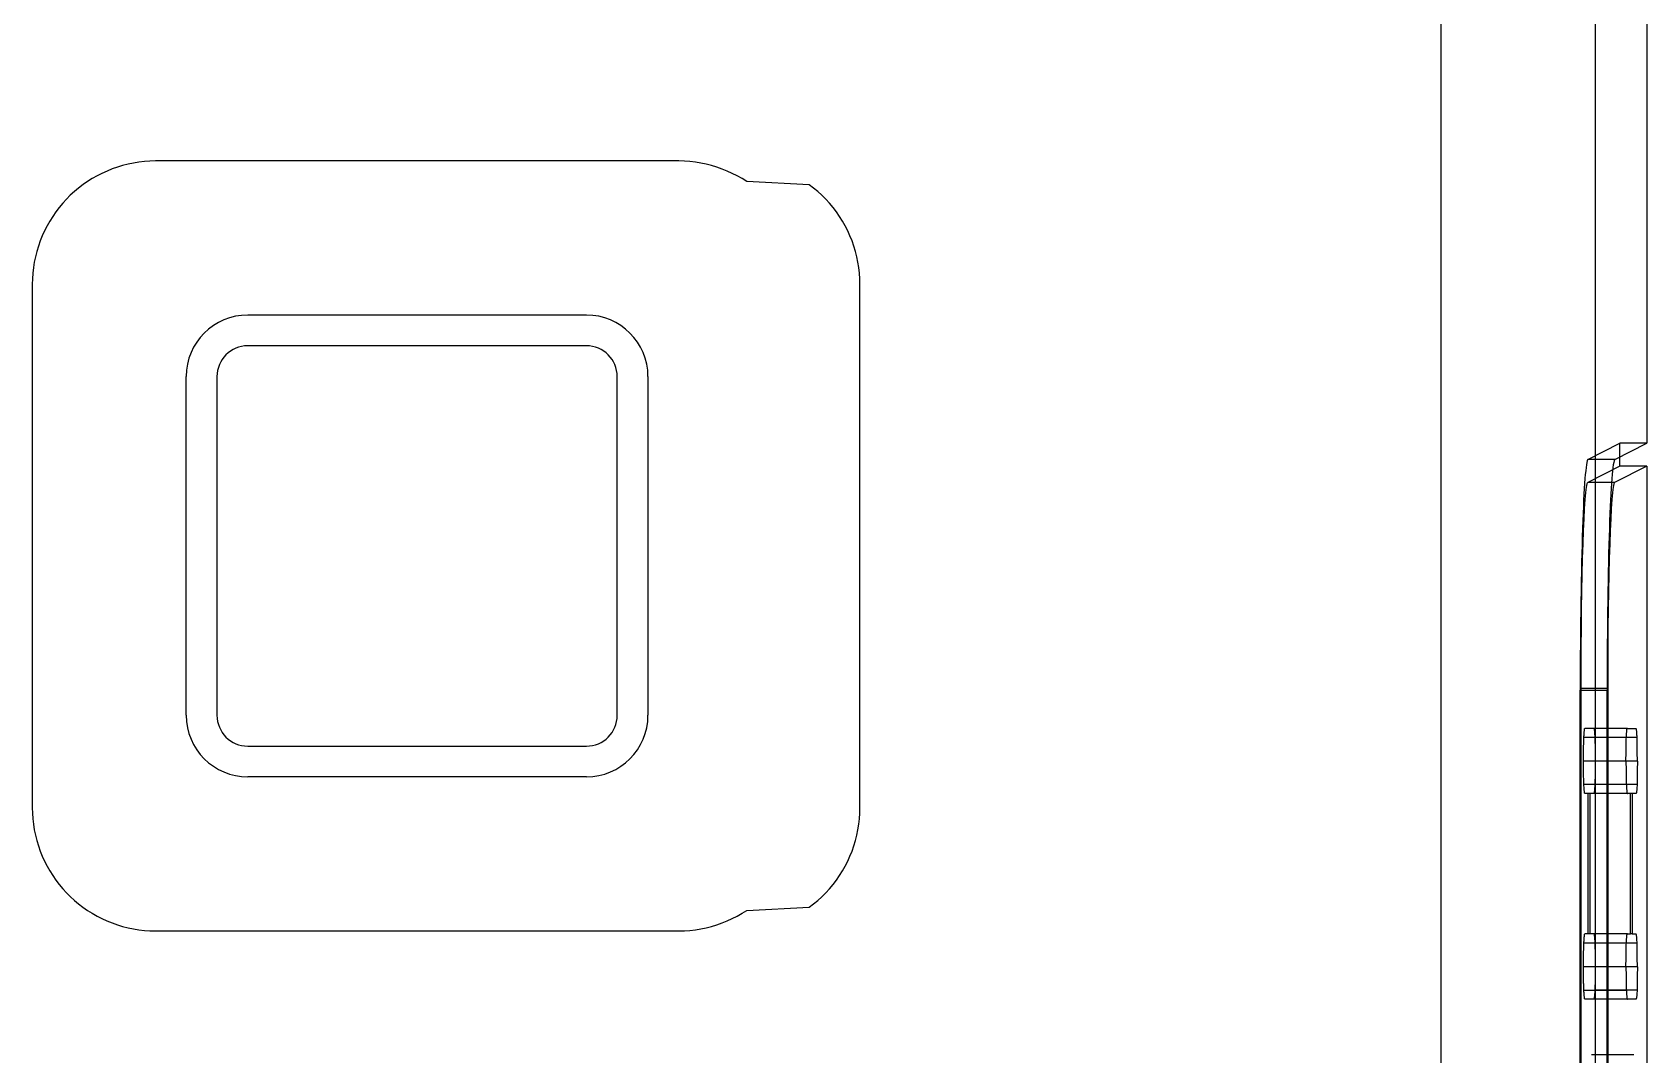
# Model space of a CAD drawing. Extents: x 0 to 144, y 0 to 348.
# Drawn here: x 91.69 to 112.59, y 248.13 to 261.37 of the extents above; entities that cross this region are included whole.
import ezdxf

# ---------------------------------------------------------------- set-up
doc = ezdxf.new("R2010")
doc.units = 0
doc.layers.add('-15N-THT. THIẾT BỊ ĐÓNG MỞ', color=40, linetype='CONTINUOUS')

# ---------------------------------------------------------------- blocks, each defined once
blk = doc.blocks.new('06 - N - SC VSD ATV630U07~55N4')
at = {"layer": '-15N-THT. THIẾT BỊ ĐÓNG MỞ'}
for p, q in [((39.927, 143.105), (39.927, 30.912)), ((40.593, 143.021), (40.593, 82.048)), ((37.931, 31.582), (37.931, 142.543)), ((20.588, 85.541), (20.525, 85.509)), ((20.654, 85.571), (20.588, 85.541)), ((20.72, 85.598), (20.654, 85.571)), ((20.788, 85.621), (20.72, 85.598)), ((20.856, 85.642), (20.788, 85.621)), ((20.926, 85.66), (20.856, 85.642)), ((20.996, 85.674), (20.926, 85.66)), ((21.067, 85.686), (20.996, 85.674)), ((21.138, 85.694), (21.067, 85.686)), ((21.209, 85.699), (21.138, 85.694)), ((21.281, 85.701), (21.209, 85.699)), ((28.059, 85.701), (21.281, 85.701)), ((21.281, 85.701), (21.281, 85.701)), ((28.131, 85.699), (28.059, 85.701)), ((28.059, 85.701), (28.059, 85.701)), ((28.202, 85.694), (28.131, 85.699)), ((28.273, 85.686), (28.202, 85.694)), ((28.344, 85.674), (28.273, 85.686)), ((28.414, 85.66), (28.344, 85.674)), ((28.484, 85.642), (28.414, 85.66)), ((28.553, 85.621), (28.484, 85.642)), ((28.62, 85.597), (28.553, 85.621)), ((28.687, 85.571), (28.62, 85.597)), ((28.752, 85.541), (28.687, 85.571)), ((28.815, 85.508), (28.752, 85.541)), ((20.232, 85.306), (20.179, 85.258)), ((20.287, 85.351), (20.232, 85.306)), ((20.344, 85.395), (20.287, 85.351)), ((20.402, 85.435), (20.344, 85.395)), ((20.463, 85.473), (20.402, 85.435)), ((20.525, 85.509), (20.463, 85.473)), ((28.878, 85.473), (28.815, 85.508)), ((28.938, 85.435), (28.878, 85.473)), ((29.748, 85.394), (28.938, 85.435)), ((29.805, 85.351), (29.748, 85.394)), ((29.859, 85.306), (29.805, 85.351)), ((29.912, 85.258), (29.859, 85.306)), ((20.035, 85.1), (19.992, 85.043)), ((20.081, 85.155), (20.035, 85.1)), ((20.129, 85.207), (20.081, 85.155)), ((20.179, 85.258), (20.129, 85.207)), ((29.962, 85.207), (29.912, 85.258)), ((30.01, 85.155), (29.962, 85.207)), ((30.056, 85.1), (30.01, 85.155)), ((30.099, 85.043), (30.056, 85.1)), ((19.913, 84.924), (19.878, 84.862)), ((19.951, 84.984), (19.913, 84.924)), ((19.992, 85.043), (19.951, 84.984)), ((30.14, 84.984), (30.099, 85.043)), ((30.178, 84.924), (30.14, 84.984)), ((30.213, 84.862), (30.178, 84.924)), ((19.816, 84.733), (19.789, 84.667)), ((19.846, 84.798), (19.816, 84.733)), ((19.878, 84.862), (19.846, 84.798)), ((30.246, 84.798), (30.213, 84.862)), ((30.275, 84.733), (30.246, 84.798)), ((30.302, 84.667), (30.275, 84.733)), ((19.745, 84.53), (19.727, 84.461)), ((19.765, 84.599), (19.745, 84.53)), ((19.789, 84.667), (19.765, 84.599)), ((30.326, 84.599), (30.302, 84.667)), ((30.347, 84.53), (30.326, 84.599)), ((30.365, 84.461), (30.347, 84.53)), ((19.701, 84.32), (19.693, 84.249)), ((19.712, 84.391), (19.701, 84.32)), ((19.727, 84.461), (19.712, 84.391)), ((30.379, 84.391), (30.365, 84.461)), ((30.39, 84.32), (30.379, 84.391)), ((30.399, 84.249), (30.39, 84.32)), ((19.688, 84.177), (19.686, 84.106)), ((19.686, 84.106), (19.686, 84.106)), ((19.686, 84.106), (19.686, 77.327)), ((19.693, 84.249), (19.688, 84.177)), ((30.404, 84.177), (30.399, 84.249)), ((30.405, 84.106), (30.404, 84.177)), ((30.405, 77.327), (30.405, 84.106)), ((30.405, 84.106), (30.405, 84.106)), ((22.477, 83.707), (26.863, 83.707)), ((22.477, 83.707), (22.477, 83.707)), ((26.863, 83.707), (26.863, 83.707)), ((26.863, 83.308), (22.477, 83.308)), ((22.477, 83.308), (22.477, 83.308)), ((26.863, 83.308), (26.863, 83.308)), ((21.68, 78.524), (21.68, 82.909)), ((21.68, 82.909), (21.68, 82.909)), ((22.078, 82.909), (22.078, 78.524)), ((22.078, 82.909), (22.078, 82.909)), ((27.262, 78.524), (27.262, 82.909)), ((27.262, 82.909), (27.262, 82.909)), ((27.66, 82.909), (27.66, 78.524)), ((27.66, 82.909), (27.66, 82.909)), ((39.833, 81.838), (40.244, 82.047)), ((40.181, 81.838), (40.593, 82.048)), ((40.593, 82.048), (40.244, 82.047)), ((40.244, 81.75), (40.244, 82.047)), ((40.244, 81.75), (39.829, 81.538)), ((40.181, 81.838), (39.833, 81.838)), ((40.593, 81.75), (40.177, 81.538)), ((40.593, 81.75), (40.244, 81.75)), ((40.593, 81.75), (40.593, 59.149)), ((40.177, 81.538), (39.829, 81.538)), ((39.732, 78.849), (40.081, 78.849)), ((39.732, 61.996), (39.732, 78.849)), ((39.739, 78.877), (40.088, 78.877)), ((39.739, 78.877), (39.739, 62.039)), ((40.081, 61.996), (40.081, 78.849)), ((40.088, 78.877), (40.088, 62.039)), ((21.68, 78.524), (21.68, 78.524)), ((22.078, 78.524), (22.078, 78.524)), ((27.262, 78.524), (27.262, 78.524)), ((27.66, 78.524), (27.66, 78.524)), ((39.779, 78.203), (39.78, 78.22)), ((39.779, 78.185), (39.779, 78.203)), ((39.78, 78.236), (39.781, 78.252)), ((39.78, 78.22), (39.78, 78.236)), ((40.468, 78.236), (39.78, 78.236)), ((39.781, 78.252), (39.782, 78.267)), ((39.782, 78.281), (39.783, 78.294)), ((39.782, 78.267), (39.782, 78.281)), ((39.783, 78.294), (39.784, 78.305)), ((39.784, 78.305), (39.785, 78.315)), ((39.785, 78.315), (39.786, 78.324)), ((39.786, 78.324), (39.787, 78.332)), ((39.787, 78.338), (39.788, 78.344)), ((39.787, 78.332), (39.787, 78.338)), ((39.788, 78.344), (39.789, 78.348)), ((39.789, 78.348), (39.79, 78.351)), ((39.79, 78.351), (39.791, 78.353)), ((39.791, 78.353), (39.792, 78.355)), ((39.792, 78.355), (39.794, 78.355)), ((40.343, 78.355), (39.794, 78.355)), ((39.908, 78.355), (39.909, 78.355)), ((39.909, 78.355), (39.91, 78.353)), ((39.91, 78.353), (39.911, 78.351)), ((39.911, 78.351), (39.912, 78.348)), ((39.912, 78.348), (39.913, 78.344)), ((39.913, 78.344), (39.914, 78.338)), ((39.914, 78.338), (39.915, 78.332)), ((39.915, 78.332), (39.916, 78.324)), ((39.916, 78.324), (39.917, 78.315)), ((39.917, 78.315), (39.918, 78.305)), ((39.918, 78.305), (39.919, 78.294)), ((39.919, 78.294), (39.919, 78.281)), ((39.919, 78.281), (39.92, 78.268)), ((39.92, 78.268), (39.921, 78.252)), ((39.921, 78.252), (39.921, 78.236)), ((39.921, 78.236), (39.922, 78.223)), ((39.922, 78.223), (39.922, 78.21)), ((39.922, 78.21), (39.923, 78.196)), ((39.923, 78.196), (39.923, 78.182)), ((40.328, 78.185), (40.329, 78.203)), ((40.329, 78.22), (40.33, 78.236)), ((40.329, 78.203), (40.329, 78.22)), ((40.33, 78.253), (40.331, 78.268)), ((40.33, 78.236), (40.33, 78.253)), ((40.331, 78.268), (40.332, 78.282)), ((40.332, 78.282), (40.333, 78.295)), ((40.333, 78.295), (40.334, 78.306)), ((40.334, 78.317), (40.335, 78.325)), ((40.334, 78.306), (40.334, 78.317)), ((40.335, 78.325), (40.336, 78.333)), ((40.336, 78.333), (40.337, 78.339)), ((40.337, 78.339), (40.338, 78.344)), ((40.338, 78.344), (40.339, 78.348)), ((40.339, 78.348), (40.34, 78.351)), ((40.34, 78.351), (40.341, 78.353)), ((40.341, 78.353), (40.342, 78.355)), ((40.342, 78.355), (40.343, 78.355)), ((40.343, 78.355), (40.455, 78.355)), ((40.456, 78.355), (40.455, 78.355)), ((40.457, 78.353), (40.456, 78.355)), ((40.458, 78.351), (40.457, 78.353)), ((40.459, 78.348), (40.458, 78.351)), ((40.46, 78.344), (40.459, 78.348)), ((40.461, 78.339), (40.46, 78.344)), ((40.462, 78.333), (40.461, 78.339)), ((40.463, 78.325), (40.462, 78.333)), ((40.464, 78.317), (40.463, 78.325)), ((40.465, 78.307), (40.464, 78.317)), ((40.465, 78.295), (40.465, 78.307)), ((40.466, 78.282), (40.465, 78.295)), ((40.467, 78.268), (40.466, 78.282)), ((40.468, 78.253), (40.467, 78.268)), ((40.468, 78.236), (40.468, 78.253)), ((40.469, 78.22), (40.468, 78.236)), ((40.469, 78.203), (40.469, 78.22)), ((40.47, 78.185), (40.469, 78.203)), ((22.477, 78.125), (26.863, 78.125)), ((22.477, 78.125), (22.477, 78.125)), ((26.863, 78.125), (26.863, 78.125)), ((39.776, 78.067), (39.777, 78.088)), ((39.776, 78.045), (39.776, 78.067)), ((39.776, 78.022), (39.776, 78.045)), ((39.776, 78), (39.776, 78.022)), ((39.776, 77.976), (39.776, 78)), ((39.777, 78.129), (39.778, 78.148)), ((39.777, 78.109), (39.777, 78.129)), ((39.777, 78.088), (39.777, 78.109)), ((39.778, 78.167), (39.779, 78.185)), ((39.778, 78.148), (39.778, 78.167)), ((39.923, 78.182), (39.923, 78.168)), ((39.923, 78.168), (39.924, 78.153)), ((39.924, 78.153), (39.924, 78.138)), ((39.924, 78.138), (39.924, 78.122)), ((39.924, 78.122), (39.925, 78.106)), ((39.925, 78.106), (39.925, 78.09)), ((39.925, 78.09), (39.925, 78.073)), ((39.925, 78.073), (39.925, 78.056)), ((39.925, 78.056), (39.925, 78.039)), ((39.925, 78.039), (39.926, 78.021)), ((39.926, 78.021), (39.926, 78.003)), ((39.926, 78.003), (39.926, 77.985)), ((39.926, 77.985), (39.926, 77.967)), ((40.325, 77.976), (40.326, 77.999)), ((40.326, 78.087), (40.327, 78.108)), ((40.326, 78.066), (40.326, 78.087)), ((40.326, 78.044), (40.326, 78.066)), ((40.326, 78.022), (40.326, 78.044)), ((40.326, 77.999), (40.326, 78.022)), ((40.327, 78.148), (40.328, 78.167)), ((40.327, 78.129), (40.327, 78.148)), ((40.327, 78.108), (40.327, 78.129)), ((40.328, 78.167), (40.328, 78.185)), ((40.47, 78.167), (40.47, 78.185)), ((40.471, 78.148), (40.47, 78.167)), ((40.471, 78.128), (40.471, 78.148)), ((40.471, 78.108), (40.471, 78.128)), ((40.472, 78.087), (40.471, 78.108)), ((40.472, 78.066), (40.472, 78.087)), ((40.472, 78.044), (40.472, 78.066)), ((40.472, 78.021), (40.472, 78.044)), ((40.472, 77.999), (40.472, 78.021)), ((40.473, 77.976), (40.472, 77.999)), ((39.776, 77.953), (39.776, 77.976)), ((39.776, 77.929), (39.776, 77.953)), ((39.776, 77.911), (39.776, 77.929)), ((40.473, 77.929), (39.776, 77.929)), ((39.776, 77.892), (39.776, 77.911)), ((39.776, 77.874), (39.776, 77.892)), ((39.776, 77.856), (39.776, 77.874)), ((39.776, 77.838), (39.776, 77.856)), ((39.776, 77.82), (39.776, 77.838)), ((39.776, 77.803), (39.776, 77.82)), ((39.776, 77.786), (39.776, 77.803)), ((39.777, 77.77), (39.776, 77.786)), ((39.926, 77.836), (39.925, 77.813)), ((39.925, 77.813), (39.925, 77.792)), ((39.925, 77.792), (39.925, 77.77)), ((39.926, 77.967), (39.926, 77.948)), ((39.926, 77.948), (39.926, 77.929)), ((39.926, 77.929), (39.926, 77.905)), ((39.926, 77.905), (39.926, 77.882)), ((39.926, 77.882), (39.926, 77.859)), ((39.926, 77.859), (39.926, 77.836)), ((40.325, 77.953), (40.325, 77.976)), ((40.325, 77.929), (40.325, 77.953)), ((40.325, 77.929), (40.325, 77.906)), ((40.325, 77.906), (40.325, 77.883)), ((40.325, 77.883), (40.326, 77.86)), ((40.326, 77.86), (40.326, 77.838)), ((40.326, 77.838), (40.326, 77.815)), ((40.326, 77.815), (40.326, 77.793)), ((40.326, 77.793), (40.326, 77.772)), ((40.473, 77.883), (40.472, 77.86)), ((40.472, 77.86), (40.472, 77.837)), ((40.472, 77.837), (40.472, 77.815)), ((40.472, 77.815), (40.472, 77.793)), ((40.472, 77.793), (40.472, 77.771)), ((40.473, 77.953), (40.473, 77.976)), ((40.473, 77.929), (40.473, 77.953)), ((40.473, 77.929), (40.473, 77.906)), ((40.473, 77.906), (40.473, 77.883)), ((26.863, 77.726), (22.477, 77.726)), ((22.477, 77.726), (22.477, 77.726)), ((26.863, 77.726), (26.863, 77.726)), ((39.777, 77.753), (39.777, 77.77)), ((39.777, 77.737), (39.777, 77.753)), ((39.777, 77.722), (39.777, 77.737)), ((39.778, 77.707), (39.777, 77.722)), ((39.778, 77.692), (39.778, 77.707)), ((39.778, 77.678), (39.778, 77.692)), ((39.779, 77.664), (39.778, 77.678)), ((39.779, 77.651), (39.779, 77.664)), ((39.78, 77.638), (39.779, 77.651)), ((39.78, 77.626), (39.78, 77.638)), ((39.781, 77.61), (39.78, 77.626)), ((40.33, 77.626), (39.78, 77.626)), ((39.782, 77.595), (39.781, 77.61)), ((39.782, 77.582), (39.782, 77.595)), ((39.783, 77.57), (39.782, 77.582)), ((39.784, 77.559), (39.783, 77.57)), ((39.919, 77.582), (39.918, 77.57)), ((39.918, 77.57), (39.918, 77.559)), ((39.92, 77.595), (39.919, 77.582)), ((39.921, 77.61), (39.92, 77.595)), ((39.922, 77.641), (39.921, 77.626)), ((39.921, 77.626), (39.921, 77.61)), ((40.468, 77.626), (39.921, 77.626)), ((39.923, 77.657), (39.922, 77.641)), ((39.924, 77.71), (39.923, 77.692)), ((39.923, 77.692), (39.923, 77.674)), ((39.923, 77.674), (39.923, 77.657)), ((39.925, 77.75), (39.924, 77.73)), ((39.924, 77.73), (39.924, 77.71)), ((39.925, 77.77), (39.925, 77.75)), ((40.326, 77.772), (40.327, 77.751)), ((40.327, 77.751), (40.327, 77.731)), ((40.327, 77.731), (40.327, 77.712)), ((40.327, 77.712), (40.328, 77.693)), ((40.328, 77.693), (40.328, 77.675)), ((40.328, 77.675), (40.329, 77.658)), ((40.329, 77.658), (40.329, 77.641)), ((40.329, 77.641), (40.33, 77.626)), ((40.33, 77.626), (40.33, 77.609)), ((40.33, 77.609), (40.331, 77.594)), ((40.331, 77.594), (40.332, 77.581)), ((40.332, 77.581), (40.333, 77.569)), ((40.333, 77.569), (40.334, 77.558)), ((40.465, 77.568), (40.464, 77.558)), ((40.466, 77.581), (40.465, 77.568)), ((40.467, 77.594), (40.466, 77.581)), ((40.468, 77.609), (40.467, 77.594)), ((40.469, 77.641), (40.468, 77.626)), ((40.468, 77.626), (40.468, 77.609)), ((40.47, 77.674), (40.469, 77.657)), ((40.469, 77.657), (40.469, 77.641)), ((40.471, 77.711), (40.47, 77.692)), ((40.47, 77.692), (40.47, 77.674)), ((40.472, 77.771), (40.471, 77.75)), ((40.471, 77.75), (40.471, 77.73)), ((40.471, 77.73), (40.471, 77.711)), ((39.785, 77.549), (39.784, 77.559)), ((39.786, 77.541), (39.785, 77.549)), ((39.787, 77.534), (39.786, 77.541)), ((39.787, 77.528), (39.787, 77.534)), ((39.788, 77.523), (39.787, 77.528)), ((39.789, 77.519), (39.788, 77.523)), ((39.79, 77.516), (39.789, 77.519)), ((39.791, 77.514), (39.79, 77.516)), ((39.792, 77.512), (39.791, 77.514)), ((39.794, 77.512), (39.792, 77.512)), ((40.343, 77.512), (39.794, 77.512)), ((39.835, 75.693), (39.835, 77.512)), ((39.859, 77.512), (39.859, 75.693)), ((39.909, 77.512), (39.908, 77.512)), ((39.91, 77.514), (39.909, 77.512)), ((39.911, 77.516), (39.91, 77.514)), ((39.912, 77.519), (39.911, 77.516)), ((39.913, 77.523), (39.912, 77.519)), ((39.914, 77.528), (39.913, 77.523)), ((39.915, 77.534), (39.914, 77.528)), ((39.916, 77.541), (39.915, 77.534)), ((39.917, 77.549), (39.916, 77.541)), ((39.918, 77.559), (39.917, 77.549)), ((40.334, 77.558), (40.334, 77.548)), ((40.334, 77.548), (40.335, 77.54)), ((40.335, 77.54), (40.336, 77.533)), ((40.336, 77.533), (40.337, 77.527)), ((40.337, 77.527), (40.338, 77.522)), ((40.338, 77.522), (40.339, 77.518)), ((40.339, 77.518), (40.34, 77.516)), ((40.34, 77.516), (40.341, 77.514)), ((40.341, 77.514), (40.342, 77.512)), ((40.342, 77.512), (40.343, 77.512)), ((40.384, 77.512), (40.343, 77.512)), ((40.384, 75.693), (40.384, 77.512)), ((40.407, 77.512), (40.384, 77.512)), ((40.455, 77.512), (40.407, 77.512)), ((40.407, 77.512), (40.407, 75.693)), ((40.456, 77.512), (40.455, 77.512)), ((40.457, 77.514), (40.456, 77.512)), ((40.458, 77.516), (40.457, 77.514)), ((40.459, 77.518), (40.458, 77.516)), ((40.46, 77.522), (40.459, 77.518)), ((40.461, 77.527), (40.46, 77.522)), ((40.462, 77.533), (40.461, 77.527)), ((40.463, 77.54), (40.462, 77.533)), ((40.464, 77.548), (40.463, 77.54)), ((40.464, 77.558), (40.464, 77.548)), ((19.686, 77.327), (19.686, 77.327)), ((19.686, 77.327), (19.688, 77.256)), ((19.688, 77.256), (19.693, 77.184)), ((19.693, 77.184), (19.701, 77.113)), ((30.39, 77.113), (30.399, 77.184)), ((30.399, 77.184), (30.404, 77.256)), ((30.404, 77.256), (30.405, 77.327)), ((30.405, 77.327), (30.405, 77.327)), ((19.701, 77.113), (19.712, 77.042)), ((19.712, 77.042), (19.727, 76.972)), ((19.727, 76.972), (19.745, 76.903)), ((30.347, 76.903), (30.364, 76.972)), ((30.364, 76.972), (30.379, 77.042)), ((30.379, 77.042), (30.39, 77.113)), ((19.745, 76.903), (19.765, 76.834)), ((19.765, 76.834), (19.789, 76.766)), ((19.789, 76.766), (19.816, 76.7)), ((30.275, 76.7), (30.302, 76.766)), ((30.302, 76.766), (30.326, 76.834)), ((30.326, 76.834), (30.347, 76.903)), ((19.816, 76.7), (19.845, 76.635)), ((19.845, 76.635), (19.878, 76.571)), ((19.878, 76.571), (19.913, 76.509)), ((30.178, 76.509), (30.213, 76.571)), ((30.213, 76.571), (30.246, 76.635)), ((30.246, 76.635), (30.275, 76.7)), ((19.913, 76.509), (19.951, 76.449)), ((19.951, 76.449), (19.992, 76.39)), ((19.992, 76.39), (20.035, 76.333)), ((20.035, 76.333), (20.081, 76.279)), ((30.01, 76.278), (30.056, 76.333)), ((30.056, 76.333), (30.099, 76.39)), ((30.099, 76.39), (30.14, 76.449)), ((30.14, 76.449), (30.178, 76.509)), ((20.081, 76.279), (20.129, 76.226)), ((20.129, 76.226), (20.179, 76.176)), ((20.179, 76.176), (20.232, 76.127)), ((20.232, 76.127), (20.287, 76.082)), ((29.805, 76.082), (29.859, 76.127)), ((29.859, 76.127), (29.912, 76.175)), ((29.912, 76.175), (29.962, 76.226)), ((29.962, 76.226), (30.01, 76.278)), ((20.287, 76.082), (20.343, 76.039)), ((20.343, 76.039), (20.402, 75.998)), ((20.402, 75.998), (20.463, 75.96)), ((20.463, 75.96), (20.525, 75.925)), ((20.525, 75.925), (20.588, 75.892)), ((28.752, 75.892), (28.815, 75.925)), ((28.815, 75.925), (28.878, 75.96)), ((28.878, 75.96), (28.938, 75.998)), ((28.938, 75.998), (29.748, 76.038)), ((29.748, 76.038), (29.805, 76.082)), ((20.588, 75.892), (20.653, 75.862)), ((20.653, 75.862), (20.72, 75.836)), ((20.72, 75.836), (20.788, 75.812)), ((20.788, 75.812), (20.856, 75.791)), ((20.856, 75.791), (20.926, 75.773)), ((20.926, 75.773), (20.996, 75.759)), ((20.996, 75.759), (21.067, 75.747)), ((21.067, 75.747), (21.138, 75.739)), ((21.138, 75.739), (21.209, 75.734)), ((21.209, 75.734), (21.281, 75.732)), ((21.281, 75.732), (21.281, 75.732)), ((21.281, 75.732), (28.059, 75.732)), ((28.059, 75.732), (28.131, 75.734)), ((28.059, 75.732), (28.059, 75.732)), ((28.131, 75.734), (28.202, 75.739)), ((28.202, 75.739), (28.273, 75.747)), ((28.273, 75.747), (28.344, 75.759)), ((28.344, 75.759), (28.414, 75.773)), ((28.414, 75.773), (28.484, 75.791)), ((28.484, 75.791), (28.553, 75.812)), ((28.553, 75.812), (28.62, 75.836)), ((28.62, 75.836), (28.687, 75.862)), ((28.687, 75.862), (28.752, 75.892)), ((39.788, 75.681), (39.789, 75.686)), ((39.789, 75.686), (39.79, 75.689)), ((39.79, 75.689), (39.791, 75.691)), ((39.791, 75.691), (39.792, 75.692)), ((39.792, 75.692), (39.794, 75.693)), ((40.343, 75.693), (39.794, 75.693)), ((39.908, 75.693), (39.909, 75.692)), ((39.909, 75.692), (39.91, 75.691)), ((39.91, 75.691), (39.911, 75.689)), ((39.911, 75.689), (39.912, 75.686)), ((39.912, 75.686), (39.913, 75.681)), ((40.338, 75.682), (40.339, 75.686)), ((40.339, 75.686), (40.34, 75.689)), ((40.34, 75.689), (40.341, 75.691)), ((40.341, 75.691), (40.342, 75.692)), ((40.342, 75.692), (40.343, 75.693)), ((40.343, 75.693), (40.384, 75.693)), ((40.407, 75.693), (40.384, 75.693)), ((40.407, 75.693), (40.455, 75.693)), ((40.456, 75.692), (40.455, 75.693)), ((40.457, 75.691), (40.456, 75.692)), ((40.458, 75.689), (40.457, 75.691)), ((40.459, 75.686), (40.458, 75.689)), ((40.46, 75.682), (40.459, 75.686)), ((39.777, 75.467), (39.778, 75.486)), ((39.778, 75.505), (39.779, 75.523)), ((39.778, 75.486), (39.778, 75.505)), ((39.779, 75.541), (39.78, 75.558)), ((39.779, 75.523), (39.779, 75.541)), ((39.78, 75.574), (39.781, 75.59)), ((39.78, 75.558), (39.78, 75.574)), ((40.468, 75.574), (39.78, 75.574)), ((39.781, 75.59), (39.782, 75.605)), ((39.782, 75.619), (39.783, 75.632)), ((39.782, 75.605), (39.782, 75.619)), ((39.783, 75.632), (39.784, 75.643)), ((39.784, 75.643), (39.785, 75.653)), ((39.785, 75.653), (39.786, 75.662)), ((39.786, 75.662), (39.787, 75.67)), ((39.787, 75.676), (39.788, 75.681)), ((39.787, 75.67), (39.787, 75.676)), ((39.913, 75.681), (39.914, 75.676)), ((39.914, 75.676), (39.915, 75.67)), ((39.915, 75.67), (39.916, 75.662)), ((39.916, 75.662), (39.917, 75.653)), ((39.917, 75.653), (39.918, 75.643)), ((39.918, 75.643), (39.919, 75.632)), ((39.919, 75.632), (39.919, 75.619)), ((39.919, 75.619), (39.92, 75.605)), ((39.92, 75.605), (39.921, 75.59)), ((39.921, 75.59), (39.921, 75.574)), ((39.921, 75.574), (39.922, 75.561)), ((39.922, 75.561), (39.922, 75.548)), ((39.922, 75.548), (39.923, 75.534)), ((39.923, 75.534), (39.923, 75.52)), ((39.923, 75.52), (39.923, 75.506)), ((39.923, 75.506), (39.924, 75.491)), ((39.924, 75.491), (39.924, 75.476)), ((39.924, 75.476), (39.924, 75.46)), ((40.327, 75.486), (40.328, 75.505)), ((40.327, 75.467), (40.327, 75.486)), ((40.328, 75.523), (40.329, 75.541)), ((40.328, 75.505), (40.328, 75.523)), ((40.329, 75.558), (40.33, 75.574)), ((40.329, 75.541), (40.329, 75.558)), ((40.33, 75.591), (40.331, 75.606)), ((40.33, 75.574), (40.33, 75.591)), ((40.331, 75.606), (40.332, 75.62)), ((40.332, 75.62), (40.333, 75.633)), ((40.333, 75.633), (40.334, 75.644)), ((40.334, 75.654), (40.335, 75.663)), ((40.334, 75.644), (40.334, 75.654)), ((40.335, 75.663), (40.336, 75.671)), ((40.336, 75.671), (40.337, 75.677)), ((40.337, 75.677), (40.338, 75.682)), ((40.461, 75.677), (40.46, 75.682)), ((40.462, 75.671), (40.461, 75.677)), ((40.463, 75.663), (40.462, 75.671)), ((40.464, 75.655), (40.463, 75.663)), ((40.465, 75.645), (40.464, 75.655)), ((40.465, 75.633), (40.465, 75.645)), ((40.466, 75.62), (40.465, 75.633)), ((40.467, 75.606), (40.466, 75.62)), ((40.468, 75.591), (40.467, 75.606)), ((40.468, 75.574), (40.468, 75.591)), ((40.469, 75.558), (40.468, 75.574)), ((40.469, 75.541), (40.469, 75.558)), ((40.47, 75.523), (40.469, 75.541)), ((40.47, 75.505), (40.47, 75.523)), ((40.471, 75.486), (40.47, 75.505)), ((40.471, 75.466), (40.471, 75.486)), ((39.776, 75.404), (39.777, 75.426)), ((39.776, 75.383), (39.776, 75.404)), ((39.776, 75.36), (39.776, 75.383)), ((39.776, 75.337), (39.776, 75.36)), ((39.776, 75.314), (39.776, 75.337)), ((39.776, 75.291), (39.776, 75.314)), ((39.776, 75.267), (39.776, 75.291)), ((39.776, 75.248), (39.776, 75.267)), ((40.473, 75.267), (39.776, 75.267)), ((39.777, 75.446), (39.777, 75.467)), ((39.777, 75.426), (39.777, 75.446)), ((39.924, 75.46), (39.925, 75.444)), ((39.925, 75.444), (39.925, 75.428)), ((39.925, 75.428), (39.925, 75.411)), ((39.925, 75.411), (39.925, 75.394)), ((39.925, 75.394), (39.925, 75.376)), ((39.925, 75.376), (39.926, 75.359)), ((39.926, 75.359), (39.926, 75.341)), ((39.926, 75.341), (39.926, 75.323)), ((39.926, 75.323), (39.926, 75.304)), ((39.926, 75.304), (39.926, 75.286)), ((39.926, 75.286), (39.926, 75.267)), ((39.926, 75.267), (39.926, 75.243)), ((40.325, 75.314), (40.326, 75.337)), ((40.325, 75.29), (40.325, 75.314)), ((40.325, 75.267), (40.325, 75.29)), ((40.325, 75.267), (40.325, 75.243)), ((40.326, 75.425), (40.327, 75.446)), ((40.326, 75.404), (40.326, 75.425)), ((40.326, 75.382), (40.326, 75.404)), ((40.326, 75.359), (40.326, 75.382)), ((40.326, 75.337), (40.326, 75.359)), ((40.327, 75.446), (40.327, 75.467)), ((40.471, 75.446), (40.471, 75.466)), ((40.472, 75.425), (40.471, 75.446)), ((40.472, 75.404), (40.472, 75.425)), ((40.472, 75.382), (40.472, 75.404)), ((40.472, 75.359), (40.472, 75.382)), ((40.472, 75.337), (40.472, 75.359)), ((40.473, 75.314), (40.472, 75.337)), ((40.473, 75.29), (40.473, 75.314)), ((40.473, 75.267), (40.473, 75.29)), ((40.473, 75.267), (40.473, 75.244)), ((39.776, 75.229), (39.776, 75.248)), ((39.776, 75.21), (39.776, 75.229)), ((39.776, 75.192), (39.776, 75.21)), ((39.776, 75.174), (39.776, 75.192)), ((39.776, 75.156), (39.776, 75.174)), ((39.776, 75.138), (39.776, 75.156)), ((39.776, 75.121), (39.776, 75.138)), ((39.777, 75.104), (39.776, 75.121)), ((39.777, 75.088), (39.777, 75.104)), ((39.777, 75.072), (39.777, 75.088)), ((39.777, 75.056), (39.777, 75.072)), ((39.925, 75.088), (39.924, 75.068)), ((39.924, 75.068), (39.924, 75.048)), ((39.926, 75.174), (39.925, 75.151)), ((39.925, 75.151), (39.925, 75.129)), ((39.925, 75.129), (39.925, 75.108)), ((39.925, 75.108), (39.925, 75.088)), ((39.926, 75.243), (39.926, 75.22)), ((39.926, 75.22), (39.926, 75.196)), ((39.926, 75.196), (39.926, 75.174)), ((40.325, 75.243), (40.325, 75.22)), ((40.325, 75.22), (40.326, 75.197)), ((40.326, 75.197), (40.326, 75.174)), ((40.326, 75.174), (40.326, 75.151)), ((40.326, 75.151), (40.326, 75.129)), ((40.326, 75.129), (40.326, 75.107)), ((40.326, 75.107), (40.327, 75.086)), ((40.327, 75.086), (40.327, 75.066)), ((40.327, 75.066), (40.327, 75.046)), ((40.472, 75.109), (40.471, 75.088)), ((40.471, 75.088), (40.471, 75.068)), ((40.471, 75.068), (40.471, 75.049)), ((40.473, 75.221), (40.472, 75.198)), ((40.472, 75.198), (40.472, 75.175)), ((40.472, 75.175), (40.472, 75.152)), ((40.472, 75.152), (40.472, 75.131)), ((40.472, 75.131), (40.472, 75.109)), ((40.473, 75.244), (40.473, 75.221)), ((39.778, 75.041), (39.777, 75.056)), ((39.778, 75.026), (39.778, 75.041)), ((39.778, 75.012), (39.778, 75.026)), ((39.779, 74.998), (39.778, 75.012)), ((39.779, 74.985), (39.779, 74.998)), ((39.78, 74.973), (39.779, 74.985)), ((39.78, 74.961), (39.78, 74.973)), ((39.781, 74.945), (39.78, 74.961)), ((40.33, 74.961), (39.78, 74.961)), ((39.782, 74.931), (39.781, 74.945)), ((39.782, 74.918), (39.782, 74.931)), ((39.783, 74.906), (39.782, 74.918)), ((39.784, 74.896), (39.783, 74.906)), ((39.785, 74.887), (39.784, 74.896)), ((39.786, 74.878), (39.785, 74.887)), ((39.787, 74.871), (39.786, 74.878)), ((39.787, 74.865), (39.787, 74.871)), ((39.788, 74.861), (39.787, 74.865)), ((39.789, 74.857), (39.788, 74.861)), ((39.79, 74.854), (39.789, 74.857)), ((39.791, 74.852), (39.79, 74.854)), ((39.792, 74.85), (39.791, 74.852)), ((39.794, 74.85), (39.792, 74.85)), ((40.343, 74.85), (39.794, 74.85)), ((39.909, 74.85), (39.908, 74.85)), ((39.91, 74.852), (39.909, 74.85)), ((39.911, 74.854), (39.91, 74.852)), ((39.912, 74.857), (39.911, 74.854)), ((39.913, 74.861), (39.912, 74.857)), ((39.914, 74.866), (39.913, 74.861)), ((39.915, 74.872), (39.914, 74.866)), ((39.916, 74.879), (39.915, 74.872)), ((39.917, 74.887), (39.916, 74.879)), ((39.918, 74.897), (39.917, 74.887)), ((39.919, 74.919), (39.918, 74.907)), ((39.918, 74.907), (39.918, 74.897)), ((39.92, 74.933), (39.919, 74.919)), ((39.921, 74.947), (39.92, 74.933)), ((39.922, 74.979), (39.921, 74.963)), ((39.921, 74.963), (39.921, 74.947)), ((40.468, 74.963), (39.921, 74.963)), ((39.923, 74.995), (39.922, 74.979)), ((39.924, 75.048), (39.923, 75.03)), ((39.923, 75.03), (39.923, 75.012)), ((39.923, 75.012), (39.923, 74.995)), ((40.327, 75.046), (40.328, 75.027)), ((40.328, 75.027), (40.328, 75.009)), ((40.328, 75.009), (40.329, 74.992)), ((40.329, 74.992), (40.329, 74.976)), ((40.329, 74.976), (40.33, 74.961)), ((40.33, 74.961), (40.33, 74.945)), ((40.33, 74.945), (40.331, 74.93)), ((40.331, 74.93), (40.332, 74.917)), ((40.332, 74.917), (40.333, 74.905)), ((40.333, 74.905), (40.334, 74.895)), ((40.334, 74.895), (40.334, 74.885)), ((40.334, 74.885), (40.335, 74.877)), ((40.335, 74.877), (40.336, 74.87)), ((40.336, 74.87), (40.337, 74.865)), ((40.337, 74.865), (40.338, 74.86)), ((40.338, 74.86), (40.339, 74.856)), ((40.339, 74.856), (40.34, 74.853)), ((40.34, 74.853), (40.341, 74.851)), ((40.341, 74.851), (40.342, 74.85)), ((40.342, 74.85), (40.343, 74.85)), ((40.455, 74.85), (40.343, 74.85)), ((40.456, 74.85), (40.455, 74.85)), ((40.457, 74.851), (40.456, 74.85)), ((40.458, 74.853), (40.457, 74.851)), ((40.459, 74.856), (40.458, 74.853)), ((40.46, 74.86), (40.459, 74.856)), ((40.461, 74.865), (40.46, 74.86)), ((40.462, 74.871), (40.461, 74.865)), ((40.463, 74.878), (40.462, 74.871)), ((40.464, 74.886), (40.463, 74.878)), ((40.465, 74.906), (40.464, 74.896)), ((40.464, 74.896), (40.464, 74.886)), ((40.466, 74.919), (40.465, 74.906)), ((40.467, 74.932), (40.466, 74.919)), ((40.468, 74.947), (40.467, 74.932)), ((40.469, 74.979), (40.468, 74.963)), ((40.468, 74.963), (40.468, 74.947)), ((40.47, 75.012), (40.469, 74.995)), ((40.469, 74.995), (40.469, 74.979)), ((40.471, 75.049), (40.47, 75.03)), ((40.47, 75.03), (40.47, 75.012)), ((40.427, 74.129), (39.88, 74.129))]:
    blk.add_line(p, q, dxfattribs=at)
for centre, radius, start, end in [((22.477, 82.909), 0.797, 90, 180), ((26.863, 82.909), 0.797, 0, 90), ((22.477, 82.909), 0.399, 90, 180), ((26.863, 82.909), 0.399, 0, 90), ((22.477, 78.524), 0.797, 180, 270), ((22.477, 78.524), 0.399, 180, 270), ((26.863, 78.524), 0.797, 270, 0), ((26.863, 78.524), 0.399, 270, 0)]:
    blk.add_arc(centre, radius, start, end, dxfattribs=at)
for centre, major_axis, start_param, end_param in [((39.835, 78.849), (0, -2.989), -3.12415, -1.570796), ((40.183, 78.849), (0, -2.989), -3.12415, -1.570796), ((39.83, 78.877), (0, -2.662), -3.12415, -1.570796), ((40.179, 78.877), (0, 2.662), 0.017443, 1.570796)]:
    blk.add_ellipse(centre, major_axis=major_axis, ratio=0.034227, start_param=start_param, end_param=end_param, dxfattribs=at)

msp = doc.modelspace()

# ---------------------------------------------------------------- block references
msp.add_blockref('06 - N - SC VSD ATV630U07~55N4', (72, 174))

doc.saveas('drawing.dxf')
